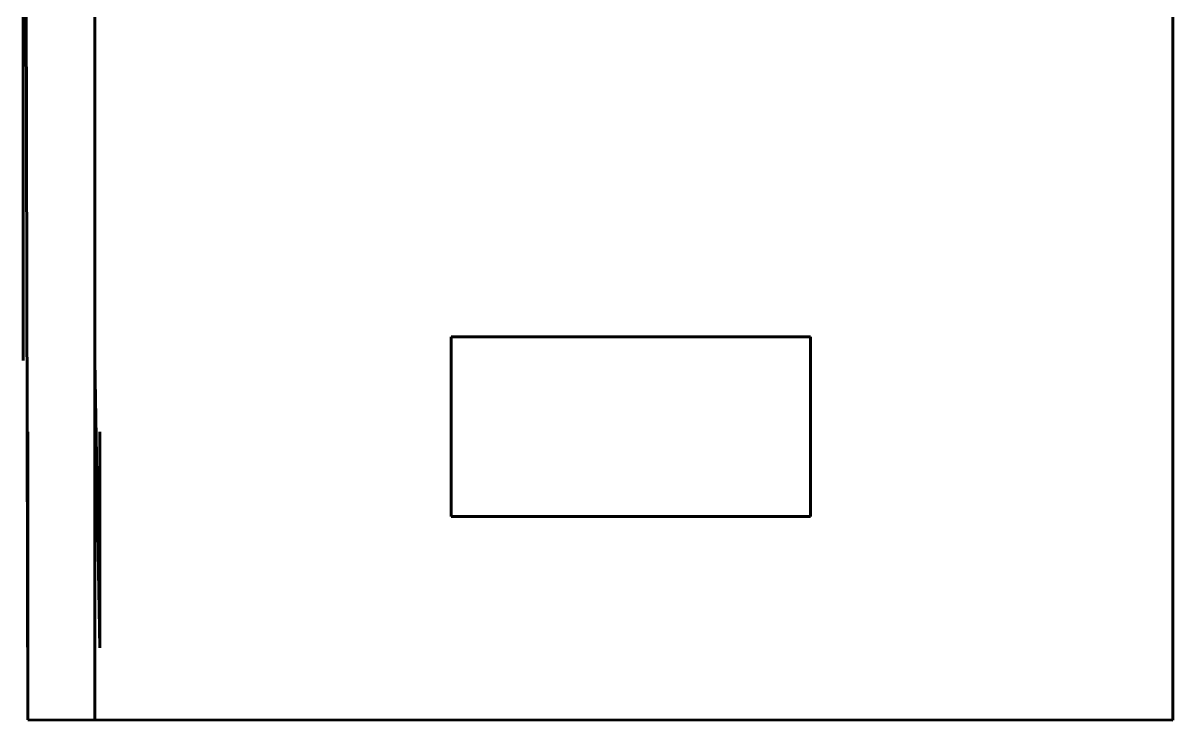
# Model space of a CAD drawing. Extents: x 0 to 297, y 0 to 292.
# Drawn here: x 70.1 to 78.1, y 99.61 to 104.45 of the extents above; entities that cross this region are included whole.
import ezdxf

# ---------------------------------------------------------------- set-up
doc = ezdxf.new("R2010")
doc.units = 0
doc.header["$MEASUREMENT"] = 0
doc.linetypes.add('K5LT_BASIC', pattern=[0])
doc.layers.add('Системный слой', color=7, linetype='Continuous')

# ---------------------------------------------------------------- blocks, each defined once
blk = doc.blocks.new('*U')
at = {"layer": 'Системный слой', "linetype": 'K5LT_BASIC', "lineweight": 60}
for p, q in [((75.5789, 102.272), (73.0789, 102.272)), ((73.0789, 102.272), (73.0789, 101.022)), ((75.5789, 101.022), (75.5789, 102.272)), ((73.0789, 101.022), (75.5789, 101.022))]:
    blk.add_line(p, q, dxfattribs=at)

msp = doc.modelspace()

# ---------------------------------------------------------------- linework, layer by layer
at = {"layer": 'Системный слой', "linetype": 'K5LT_BASIC', "lineweight": 60}
for p, q in [((70.1339, 99.6106), (70.0996, 113.6064)), ((70.6, 113.6064), (70.6, 102.1064)), ((70.6, 113.6064), (70.6, 99.6064)), ((78.0996, 113.6064), (78.0996, 102.1064)), ((70.0996, 108.1654), (70.0999, 102.1064)), ((78.0996, 107.6658), (78.0996, 102.1064)), ((70.6, 102.1064), (70.6336, 100.1106)), ((78.0996, 102.1064), (78.0996, 99.6064)), ((70.1336, 101.6106), (70.1339, 99.6106)), ((70.6336, 100.1106), (70.6336, 101.6106)), ((78.0996, 99.6064), (70.1339, 99.6106))]:
    msp.add_line(p, q, dxfattribs=at)

# ---------------------------------------------------------------- block references
at = {"layer": 'Системный слой'}
msp.add_blockref('*U', (0, 0), dxfattribs=at)
msp.add_blockref('*U', (0, 0), dxfattribs=at)
msp.add_blockref('*U', (0, 0), dxfattribs=at)
msp.add_blockref('*U', (0, 0), dxfattribs=at)
msp.add_blockref('*U', (0, 0), dxfattribs=at)
msp.add_blockref('*U', (0, 0), dxfattribs=at)
msp.add_blockref('*U', (0, 0), dxfattribs=at)
msp.add_blockref('*U', (0, 0), dxfattribs=at)
msp.add_blockref('*U', (0, 0), dxfattribs=at)
msp.add_blockref('*U', (0, 0), dxfattribs=at)
msp.add_blockref('*U', (0, 0), dxfattribs=at)
msp.add_blockref('*U', (0, 0), dxfattribs=at)
msp.add_blockref('*U', (0, 0), dxfattribs=at)
msp.add_blockref('*U', (0, 0), dxfattribs=at)
msp.add_blockref('*U', (0, 0), dxfattribs=at)
msp.add_blockref('*U', (0, 0), dxfattribs=at)
msp.add_blockref('*U', (0, 0), dxfattribs=at)
msp.add_blockref('*U', (0, 0), dxfattribs=at)
msp.add_blockref('*U', (0, 0), dxfattribs=at)
msp.add_blockref('*U', (0, 0), dxfattribs=at)
msp.add_blockref('*U', (0, 0), dxfattribs=at)
msp.add_blockref('*U', (0, 0), dxfattribs=at)
msp.add_blockref('*U', (0, 0), dxfattribs=at)
msp.add_blockref('*U', (0, 0), dxfattribs=at)
msp.add_blockref('*U', (0, 0), dxfattribs=at)
msp.add_blockref('*U', (0, 0), dxfattribs=at)
msp.add_blockref('*U', (0, 0), dxfattribs=at)
msp.add_blockref('*U', (0, 0), dxfattribs=at)
msp.add_blockref('*U', (0, 0), dxfattribs=at)
msp.add_blockref('*U', (0, 0), dxfattribs=at)
msp.add_blockref('*U', (0, 0), dxfattribs=at)
msp.add_blockref('*U', (0, 0), dxfattribs=at)
msp.add_blockref('*U', (0, 0), dxfattribs=at)
msp.add_blockref('*U', (0, 0), dxfattribs=at)
msp.add_blockref('*U', (0, 0), dxfattribs=at)
msp.add_blockref('*U', (0, 0), dxfattribs=at)
msp.add_blockref('*U', (0, 0), dxfattribs=at)
msp.add_blockref('*U', (0, 0), dxfattribs=at)
msp.add_blockref('*U', (0, 0), dxfattribs=at)
msp.add_blockref('*U', (0, 0), dxfattribs=at)
msp.add_blockref('*U', (0, 0), dxfattribs=at)
msp.add_blockref('*U', (0, 0), dxfattribs=at)
msp.add_blockref('*U', (0, 0), dxfattribs=at)
msp.add_blockref('*U', (0, 0), dxfattribs=at)
msp.add_blockref('*U', (0, 0), dxfattribs=at)
msp.add_blockref('*U', (0, 0), dxfattribs=at)
msp.add_blockref('*U', (0, 0), dxfattribs=at)
msp.add_blockref('*U', (0, 0), dxfattribs=at)
msp.add_blockref('*U', (0, 0), dxfattribs=at)
msp.add_blockref('*U', (0, 0), dxfattribs=at)
msp.add_blockref('*U', (0, 0), dxfattribs=at)
msp.add_blockref('*U', (0, 0), dxfattribs=at)
msp.add_blockref('*U', (0, 0), dxfattribs=at)
msp.add_blockref('*U', (0, 0), dxfattribs=at)
msp.add_blockref('*U', (0, 0), dxfattribs=at)
msp.add_blockref('*U', (0, 0), dxfattribs=at)
msp.add_blockref('*U', (0, 0), dxfattribs=at)
msp.add_blockref('*U', (0, 0), dxfattribs=at)
msp.add_blockref('*U', (0, 0), dxfattribs=at)
msp.add_blockref('*U', (0, 0), dxfattribs=at)
msp.add_blockref('*U', (0, 0), dxfattribs=at)
msp.add_blockref('*U', (0, 0), dxfattribs=at)
msp.add_blockref('*U', (0, 0), dxfattribs=at)
msp.add_blockref('*U', (0, 0), dxfattribs=at)
msp.add_blockref('*U', (0, 0), dxfattribs=at)
msp.add_blockref('*U', (0, 0), dxfattribs=at)
msp.add_blockref('*U', (0, 0), dxfattribs=at)
msp.add_blockref('*U', (0, 0), dxfattribs=at)
msp.add_blockref('*U', (0, 0), dxfattribs=at)
msp.add_blockref('*U', (0, 0), dxfattribs=at)
msp.add_blockref('*U', (0, 0), dxfattribs=at)
msp.add_blockref('*U', (0, 0), dxfattribs=at)
msp.add_blockref('*U', (0, 0), dxfattribs=at)
msp.add_blockref('*U', (0, 0), dxfattribs=at)
msp.add_blockref('*U', (0, 0), dxfattribs=at)
msp.add_blockref('*U', (0, 0), dxfattribs=at)
msp.add_blockref('*U', (0, 0), dxfattribs=at)
msp.add_blockref('*U', (0, 0), dxfattribs=at)
msp.add_blockref('*U', (0, 0), dxfattribs=at)
msp.add_blockref('*U', (0, 0), dxfattribs=at)
msp.add_blockref('*U', (0, 0), dxfattribs=at)
msp.add_blockref('*U', (0, 0), dxfattribs=at)
msp.add_blockref('*U', (0, 0), dxfattribs=at)
msp.add_blockref('*U', (0, 0), dxfattribs=at)
msp.add_blockref('*U', (0, 0), dxfattribs=at)
msp.add_blockref('*U', (0, 0), dxfattribs=at)
msp.add_blockref('*U', (0, 0), dxfattribs=at)
msp.add_blockref('*U', (0, 0), dxfattribs=at)
msp.add_blockref('*U', (0, 0), dxfattribs=at)
msp.add_blockref('*U', (0, 0), dxfattribs=at)
msp.add_blockref('*U', (0, 0), dxfattribs=at)
msp.add_blockref('*U', (0, 0), dxfattribs=at)
msp.add_blockref('*U', (0, 0), dxfattribs=at)
msp.add_blockref('*U', (0, 0), dxfattribs=at)
msp.add_blockref('*U', (0, 0), dxfattribs=at)
msp.add_blockref('*U', (0, 0), dxfattribs=at)
msp.add_blockref('*U', (0, 0), dxfattribs=at)
msp.add_blockref('*U', (0, 0), dxfattribs=at)
msp.add_blockref('*U', (0, 0), dxfattribs=at)
msp.add_blockref('*U', (0, 0), dxfattribs=at)
msp.add_blockref('*U', (0, 0), dxfattribs=at)
msp.add_blockref('*U', (0, 0), dxfattribs=at)
msp.add_blockref('*U', (0, 0), dxfattribs=at)
msp.add_blockref('*U', (0, 0), dxfattribs=at)
msp.add_blockref('*U', (0, 0), dxfattribs=at)
msp.add_blockref('*U', (0, 0), dxfattribs=at)
msp.add_blockref('*U', (0, 0), dxfattribs=at)
msp.add_blockref('*U', (0, 0), dxfattribs=at)
msp.add_blockref('*U', (0, 0), dxfattribs=at)
msp.add_blockref('*U', (0, 0), dxfattribs=at)
msp.add_blockref('*U', (0, 0), dxfattribs=at)
msp.add_blockref('*U', (0, 0), dxfattribs=at)
msp.add_blockref('*U', (0, 0), dxfattribs=at)
msp.add_blockref('*U', (0, 0), dxfattribs=at)
msp.add_blockref('*U', (0, 0), dxfattribs=at)
msp.add_blockref('*U', (0, 0), dxfattribs=at)
msp.add_blockref('*U', (0, 0), dxfattribs=at)
msp.add_blockref('*U', (0, 0), dxfattribs=at)
msp.add_blockref('*U', (0, 0), dxfattribs=at)
msp.add_blockref('*U', (0, 0), dxfattribs=at)
msp.add_blockref('*U', (0, 0), dxfattribs=at)
msp.add_blockref('*U', (0, 0), dxfattribs=at)
msp.add_blockref('*U', (0, 0), dxfattribs=at)
msp.add_blockref('*U', (0, 0), dxfattribs=at)
msp.add_blockref('*U', (0, 0), dxfattribs=at)
msp.add_blockref('*U', (0, 0), dxfattribs=at)
msp.add_blockref('*U', (0, 0), dxfattribs=at)
msp.add_blockref('*U', (0, 0), dxfattribs=at)
msp.add_blockref('*U', (0, 0), dxfattribs=at)
msp.add_blockref('*U', (0, 0), dxfattribs=at)
msp.add_blockref('*U', (0, 0), dxfattribs=at)
msp.add_blockref('*U', (0, 0), dxfattribs=at)
msp.add_blockref('*U', (0, 0), dxfattribs=at)
msp.add_blockref('*U', (0, 0), dxfattribs=at)
msp.add_blockref('*U', (0, 0), dxfattribs=at)
msp.add_blockref('*U', (0, 0), dxfattribs=at)
msp.add_blockref('*U', (0, 0), dxfattribs=at)
msp.add_blockref('*U', (0, 0), dxfattribs=at)
msp.add_blockref('*U', (0, 0), dxfattribs=at)
msp.add_blockref('*U', (0, 0), dxfattribs=at)
msp.add_blockref('*U', (0, 0), dxfattribs=at)
msp.add_blockref('*U', (0, 0), dxfattribs=at)
msp.add_blockref('*U', (0, 0), dxfattribs=at)
msp.add_blockref('*U', (0, 0), dxfattribs=at)
msp.add_blockref('*U', (0, 0), dxfattribs=at)
msp.add_blockref('*U', (0, 0), dxfattribs=at)
msp.add_blockref('*U', (0, 0), dxfattribs=at)
msp.add_blockref('*U', (0, 0), dxfattribs=at)
msp.add_blockref('*U', (0, 0), dxfattribs=at)
msp.add_blockref('*U', (0, 0), dxfattribs=at)
msp.add_blockref('*U', (0, 0), dxfattribs=at)
msp.add_blockref('*U', (0, 0), dxfattribs=at)
msp.add_blockref('*U', (0, 0), dxfattribs=at)
msp.add_blockref('*U', (0, 0), dxfattribs=at)
msp.add_blockref('*U', (0, 0), dxfattribs=at)
msp.add_blockref('*U', (0, 0), dxfattribs=at)
msp.add_blockref('*U', (0, 0), dxfattribs=at)
msp.add_blockref('*U', (0, 0), dxfattribs=at)
msp.add_blockref('*U', (0, 0), dxfattribs=at)
msp.add_blockref('*U', (0, 0), dxfattribs=at)
msp.add_blockref('*U', (0, 0), dxfattribs=at)
msp.add_blockref('*U', (0, 0), dxfattribs=at)
msp.add_blockref('*U', (0, 0), dxfattribs=at)
msp.add_blockref('*U', (0, 0), dxfattribs=at)
msp.add_blockref('*U', (0, 0), dxfattribs=at)
msp.add_blockref('*U', (0, 0), dxfattribs=at)
msp.add_blockref('*U', (0, 0), dxfattribs=at)
msp.add_blockref('*U', (0, 0), dxfattribs=at)
msp.add_blockref('*U', (0, 0), dxfattribs=at)
msp.add_blockref('*U', (0, 0), dxfattribs=at)
msp.add_blockref('*U', (0, 0), dxfattribs=at)
msp.add_blockref('*U', (0, 0), dxfattribs=at)
msp.add_blockref('*U', (0, 0), dxfattribs=at)
msp.add_blockref('*U', (0, 0), dxfattribs=at)
msp.add_blockref('*U', (0, 0), dxfattribs=at)
msp.add_blockref('*U', (0, 0), dxfattribs=at)
msp.add_blockref('*U', (0, 0), dxfattribs=at)
msp.add_blockref('*U', (0, 0), dxfattribs=at)
msp.add_blockref('*U', (0, 0), dxfattribs=at)
msp.add_blockref('*U', (0, 0), dxfattribs=at)
msp.add_blockref('*U', (0, 0), dxfattribs=at)
msp.add_blockref('*U', (0, 0), dxfattribs=at)
msp.add_blockref('*U', (0, 0), dxfattribs=at)
msp.add_blockref('*U', (0, 0), dxfattribs=at)
msp.add_blockref('*U', (0, 0), dxfattribs=at)
msp.add_blockref('*U', (0, 0), dxfattribs=at)
msp.add_blockref('*U', (0, 0), dxfattribs=at)
msp.add_blockref('*U', (0, 0), dxfattribs=at)
msp.add_blockref('*U', (0, 0), dxfattribs=at)
msp.add_blockref('*U', (0, 0), dxfattribs=at)
msp.add_blockref('*U', (0, 0), dxfattribs=at)
msp.add_blockref('*U', (0, 0), dxfattribs=at)
msp.add_blockref('*U', (0, 0), dxfattribs=at)
msp.add_blockref('*U', (0, 0), dxfattribs=at)
msp.add_blockref('*U', (0, 0), dxfattribs=at)
msp.add_blockref('*U', (0, 0), dxfattribs=at)
msp.add_blockref('*U', (0, 0), dxfattribs=at)
msp.add_blockref('*U', (0, 0), dxfattribs=at)
msp.add_blockref('*U', (0, 0), dxfattribs=at)
msp.add_blockref('*U', (0, 0), dxfattribs=at)
msp.add_blockref('*U', (0, 0), dxfattribs=at)
msp.add_blockref('*U', (0, 0), dxfattribs=at)
msp.add_blockref('*U', (0, 0), dxfattribs=at)
msp.add_blockref('*U', (0, 0), dxfattribs=at)
msp.add_blockref('*U', (0, 0), dxfattribs=at)
msp.add_blockref('*U', (0, 0), dxfattribs=at)
msp.add_blockref('*U', (0, 0), dxfattribs=at)
msp.add_blockref('*U', (0, 0), dxfattribs=at)
msp.add_blockref('*U', (0, 0), dxfattribs=at)
msp.add_blockref('*U', (0, 0), dxfattribs=at)
msp.add_blockref('*U', (0, 0), dxfattribs=at)
msp.add_blockref('*U', (0, 0), dxfattribs=at)
msp.add_blockref('*U', (0, 0), dxfattribs=at)
msp.add_blockref('*U', (0, 0), dxfattribs=at)
msp.add_blockref('*U', (0, 0), dxfattribs=at)
msp.add_blockref('*U', (0, 0), dxfattribs=at)
msp.add_blockref('*U', (0, 0), dxfattribs=at)
msp.add_blockref('*U', (0, 0), dxfattribs=at)
msp.add_blockref('*U', (0, 0), dxfattribs=at)
msp.add_blockref('*U', (0, 0), dxfattribs=at)
msp.add_blockref('*U', (0, 0), dxfattribs=at)
msp.add_blockref('*U', (0, 0), dxfattribs=at)
msp.add_blockref('*U', (0, 0), dxfattribs=at)
msp.add_blockref('*U', (0, 0), dxfattribs=at)
msp.add_blockref('*U', (0, 0), dxfattribs=at)
msp.add_blockref('*U', (0, 0), dxfattribs=at)
msp.add_blockref('*U', (0, 0), dxfattribs=at)
msp.add_blockref('*U', (0, 0), dxfattribs=at)
msp.add_blockref('*U', (0, 0), dxfattribs=at)
msp.add_blockref('*U', (0, 0), dxfattribs=at)
msp.add_blockref('*U', (0, 0), dxfattribs=at)
msp.add_blockref('*U', (0, 0), dxfattribs=at)
msp.add_blockref('*U', (0, 0), dxfattribs=at)
msp.add_blockref('*U', (0, 0), dxfattribs=at)
msp.add_blockref('*U', (0, 0), dxfattribs=at)
msp.add_blockref('*U', (0, 0), dxfattribs=at)
msp.add_blockref('*U', (0, 0), dxfattribs=at)
msp.add_blockref('*U', (0, 0), dxfattribs=at)
msp.add_blockref('*U', (0, 0), dxfattribs=at)
msp.add_blockref('*U', (0, 0), dxfattribs=at)
msp.add_blockref('*U', (0, 0), dxfattribs=at)
msp.add_blockref('*U', (0, 0), dxfattribs=at)
msp.add_blockref('*U', (0, 0), dxfattribs=at)
msp.add_blockref('*U', (0, 0), dxfattribs=at)
msp.add_blockref('*U', (0, 0), dxfattribs=at)
msp.add_blockref('*U', (0, 0), dxfattribs=at)
msp.add_blockref('*U', (0, 0), dxfattribs=at)
msp.add_blockref('*U', (0, 0), dxfattribs=at)
msp.add_blockref('*U', (0, 0), dxfattribs=at)
msp.add_blockref('*U', (0, 0), dxfattribs=at)
msp.add_blockref('*U', (0, 0), dxfattribs=at)
msp.add_blockref('*U', (0, 0), dxfattribs=at)
msp.add_blockref('*U', (0, 0), dxfattribs=at)
msp.add_blockref('*U', (0, 0), dxfattribs=at)
msp.add_blockref('*U', (0, 0), dxfattribs=at)
msp.add_blockref('*U', (0, 0), dxfattribs=at)
msp.add_blockref('*U', (0, 0), dxfattribs=at)
msp.add_blockref('*U', (0, 0), dxfattribs=at)
msp.add_blockref('*U', (0, 0), dxfattribs=at)
msp.add_blockref('*U', (0, 0), dxfattribs=at)
msp.add_blockref('*U', (0, 0), dxfattribs=at)
msp.add_blockref('*U', (0, 0), dxfattribs=at)
msp.add_blockref('*U', (0, 0), dxfattribs=at)
msp.add_blockref('*U', (0, 0), dxfattribs=at)
msp.add_blockref('*U', (0, 0), dxfattribs=at)
msp.add_blockref('*U', (0, 0), dxfattribs=at)
msp.add_blockref('*U', (0, 0), dxfattribs=at)
msp.add_blockref('*U', (0, 0), dxfattribs=at)
msp.add_blockref('*U', (0, 0), dxfattribs=at)
msp.add_blockref('*U', (0, 0), dxfattribs=at)
msp.add_blockref('*U', (0, 0), dxfattribs=at)
msp.add_blockref('*U', (0, 0), dxfattribs=at)
msp.add_blockref('*U', (0, 0), dxfattribs=at)
msp.add_blockref('*U', (0, 0), dxfattribs=at)
msp.add_blockref('*U', (0, 0), dxfattribs=at)
msp.add_blockref('*U', (0, 0), dxfattribs=at)
msp.add_blockref('*U', (0, 0), dxfattribs=at)
msp.add_blockref('*U', (0, 0), dxfattribs=at)
msp.add_blockref('*U', (0, 0), dxfattribs=at)
msp.add_blockref('*U', (0, 0), dxfattribs=at)
msp.add_blockref('*U', (0, 0), dxfattribs=at)
msp.add_blockref('*U', (0, 0), dxfattribs=at)
msp.add_blockref('*U', (0, 0), dxfattribs=at)
msp.add_blockref('*U', (0, 0), dxfattribs=at)
msp.add_blockref('*U', (0, 0), dxfattribs=at)
msp.add_blockref('*U', (0, 0), dxfattribs=at)
msp.add_blockref('*U', (0, 0), dxfattribs=at)
msp.add_blockref('*U', (0, 0), dxfattribs=at)
msp.add_blockref('*U', (0, 0), dxfattribs=at)
msp.add_blockref('*U', (0, 0), dxfattribs=at)
msp.add_blockref('*U', (0, 0), dxfattribs=at)
msp.add_blockref('*U', (0, 0), dxfattribs=at)
msp.add_blockref('*U', (0, 0), dxfattribs=at)
msp.add_blockref('*U', (0, 0), dxfattribs=at)
msp.add_blockref('*U', (0, 0), dxfattribs=at)
msp.add_blockref('*U', (0, 0), dxfattribs=at)
msp.add_blockref('*U', (0, 0), dxfattribs=at)
msp.add_blockref('*U', (0, 0), dxfattribs=at)
msp.add_blockref('*U', (0, 0), dxfattribs=at)
msp.add_blockref('*U', (0, 0), dxfattribs=at)
msp.add_blockref('*U', (0, 0), dxfattribs=at)
msp.add_blockref('*U', (0, 0), dxfattribs=at)
msp.add_blockref('*U', (0, 0), dxfattribs=at)
msp.add_blockref('*U', (0, 0), dxfattribs=at)
msp.add_blockref('*U', (0, 0), dxfattribs=at)

doc.saveas('drawing.dxf')
